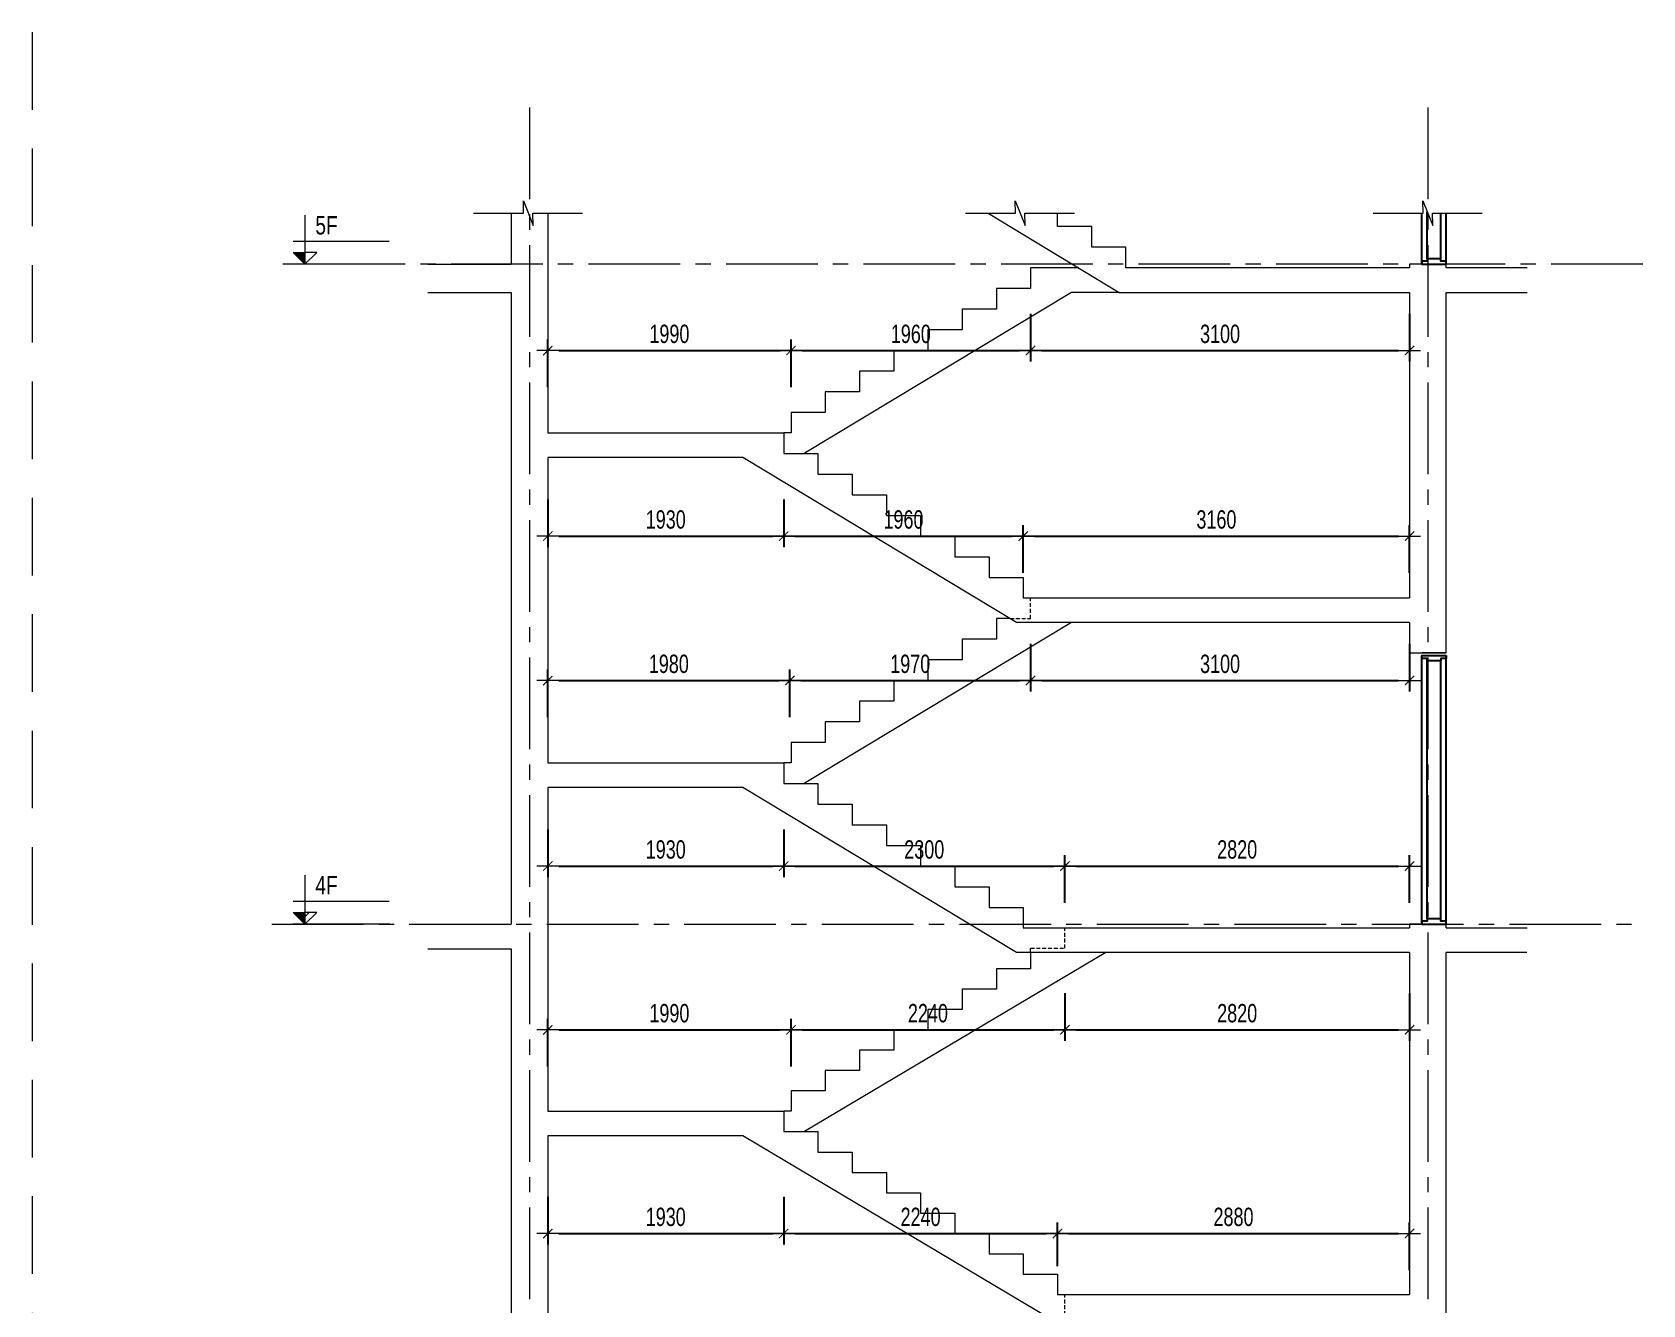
# Model space of a CAD drawing. Header units: millimetres. Extents: x -179076 to 254975, y -18667 to 296191.
# Drawn here: x 38586 to 51763, y 184639 to 195052 of the extents above; entities that cross this region are included whole.
import ezdxf

# ---------------------------------------------------------------- set-up
doc = ezdxf.new("R2010")
doc.units = ezdxf.units.MM
doc.linetypes.add('CENTER2', pattern=[1.125, 0.75, -0.125, 0.125, -0.125])
doc.linetypes.add('HIDDEN2', pattern=[4.762499999999999, 3.175, -1.5875])
doc.layers.get('Defpoints').update_dxf_attribs({"color": 151, "lineweight": 9})
doc.layers.add('A-DOOR', color=4, linetype='Continuous')
doc.layers.add('DOOR', color=4, linetype='Continuous')
for name, color, linetype, lineweight in [('NDC_S_ANNO', 7, 'Continuous', 20), ('NDC_S_AXIS', 5, 'CENTER2', 13), ('NDC_S_CONTINUOUS', 3, 'Continuous', 20), ('NDC_S_DIM', 1, 'Continuous', 15), ('NDC_S_HIDDEN', 8, 'HIDDEN2', 13), ('NDC_S_SLAB', 2, 'Continuous', 20), ('NDC_S_SYMBOL', 1, 'Continuous', 15), ('NDC_S_TEXT SYMBOL', 7, 'Continuous', 20), ('NDC_S_VN TEXT', 7, 'Continuous', 20)]:
    doc.layers.add(name, color=color, linetype=linetype, lineweight=lineweight)
doc.styles.add('NDC_ANNO', font='', dxfattribs={"width": 0.8})
doc.styles.add('NDC_DIM', font='', dxfattribs={"width": 0.75})
doc.styles.get('NDC_ANNO').set_extended_font_data('Dotum')
doc.styles.get('NDC_DIM').set_extended_font_data('Dotum')
doc.dimstyles.new('NDC_dim_60', dxfattribs={"dimscale": 60, "dimtxt": 2.5, "dimasz": 1.5, "dimexe": 1.5, "dimexo": 2.5, "dimgap": 1, "dimtad": 1, "dimdec": 0, "dimzin": 0, "dimdsep": 46, "dimtxsty": 'NDC_DIM', "dimblk": 'DIMMARK', "dimcen": 0.09, "dimdle": 1.2, "dimclrd": 1, "dimclre": 1, "dimclrt": 3, "dimadec": 0, "dimazin": 0, "dimtfac": 1, "dimtdec": 0, "dimtix": 1, "dimtofl": 0, "dimtmove": 0, "dimatfit": 3, "dimfxl": 5, "dimfxlon": 1, "dimtolj": 1, "dimtzin": 0, "dimarcsym": 0})

# ---------------------------------------------------------------- blocks, each defined once
blk = doc.blocks.new('X-SECTION-2$0$X-SEC-DOO2')
at = {"layer": 'A-DOOR'}
for p, q in [((41975.58351206721, 101971.8529757934), (41975.58351206745, 104171.8529757934)), ((42020.58351206721, 102016.8529757934), (42020.58351206745, 104126.8529757934)), ((42130.58351206721, 102016.8529757934), (42130.58351206745, 104126.8529757934)), ((42175.58351206721, 101971.8529757934), (42175.58351206745, 104171.8529757934))]:
    blk.add_line(p, q, dxfattribs=at)
for points in [[(41975.58351206745, 104171.8529757934), (41975.58351206745, 104146.8529757934), (42020.58351206745, 104146.8529757934), (42020.58351206745, 104126.8529757934), (42130.58351206745, 104126.8529757934), (42130.58351206745, 104146.8529757934), (42175.58351206745, 104146.8529757934), (42175.58351206745, 104171.8529757934)], [(41975.58351206721, 101971.8529757934), (41975.58351206721, 101996.8529757934), (42020.58351206721, 101996.8529757934), (42020.58351206721, 102016.8529757934), (42130.58351206721, 102016.8529757934), (42130.58351206721, 101996.8529757934), (42175.58351206721, 101996.8529757934), (42175.58351206721, 101971.8529757934)]]:
    blk.add_lwpolyline(points, close=True, dxfattribs=at)
at = {"layer": 'Defpoints'}
blk.add_line((41975.58351206745, 104191.8529757934), (42175.58351206745, 104191.8529757934), dxfattribs=at)
blk = doc.blocks.new('kata_block_CT')
at = {"layer": 'NDC_S_ANNO'}
blk.add_hatch(color=3, dxfattribs=at).paths.add_polyline_path([(0, 1.596954857557648), (-1.612010908633238, 1.596954857557648), (0, 0)])
at = {"layer": 'NDC_S_ANNO', "ltscale": 50}
h = blk.add_hatch(dxfattribs=at)
h.set_pattern_fill('ANSI31', color=256, scale=1.406250541793835, style=0)
h.set_pattern_definition([(45.00000000000001, (0, 5.456968210637569e-12), (-3.157122508925224, 3.157122508925225), [])])
h.paths.add_polyline_path([(0, 1.596954857557648), (0, 0), (1.612010908924276, 1.596954857557648)])
for p, q in [((-1.592704896858777, 3.140833880479477), (11.46947077315417, 3.140833880479477)), ((11.56125648126181, 5.456968210637569e-12), (-1.63869572513795, 5.456968210637569e-12))]:
    blk.add_line(p, q, dxfattribs=at)
for points in [[(0, 6.69495074864426), (0, 0)], [(0, 0), (-1.612010908924276, 1.596954857557648), (0, 1.596954857557648)], [(0, 0), (1.612010908924276, 1.596954857557648), (0, 1.596954857557648)]]:
    blk.add_lwpolyline(points, dxfattribs=at)
at = {"layer": 'NDC_S_ANNO', "color": 8, "ltscale": 50}
blk.add_lwpolyline([(0, 0), (-1.612010908633238, 1.596954857557648), (0, 1.596954857557648)], dxfattribs=at)
at = {"layer": 'NDC_S_TEXT SYMBOL', "color": 3, "style": 'NDC_ANNO', "width": 0.8}
blk.add_attdef('CT', (1.409564409346785, 4.068271311703938), '', height=2.5, dxfattribs=at)
blk = doc.blocks.new('DIMMARK')
at = {"layer": 'NDC_S_DIM', "color": 1}
blk.add_line((-1.5, 0), (1, 0), dxfattribs=at)
at = {"layer": 'NDC_S_DIM', "color": 2, "const_width": 0.1}
blk.add_lwpolyline([(-0.4242640687119285, -0.4242640687119285), (0.4242640687119285, 0.4242640687119285)], dxfattribs=at)
blk = doc.blocks.new('*D2276')
at = {"layer": 'Defpoints', "color": 0, "transparency": 16777216}
for p in [(42804.41494586354, 186222.7758279845), (44734.4149458672, 186222.7758279846), (44734.4149458672, 185222.775827985)]:
    blk.add_point(p, dxfattribs=at)
at = {"layer": 'NDC_S_DIM', "color": 1, "lineweight": -2, "transparency": 16777216}
for p, q in [((42804.41494586354, 185522.775827985), (42804.41494586354, 185132.775827985)), ((44734.4149458672, 185522.775827985), (44734.4149458672, 185132.775827985)), ((42894.41494586354, 185222.775827985), (44644.4149458672, 185222.775827985))]:
    blk.add_line(p, q, dxfattribs=at)
at = {"layer": 'NDC_S_DIM', "color": 1, "lineweight": -2, "transparency": 16777216, "xscale": 90, "yscale": 90, "zscale": 90, "rotation": 180}
blk.add_blockref('DIMMARK', (42804.41494586354, 185222.775827985), dxfattribs=at)
at = {"layer": 'NDC_S_DIM', "color": 1, "lineweight": -2, "transparency": 16777216, "xscale": 90, "yscale": 90, "zscale": 90}
blk.add_blockref('DIMMARK', (44734.4149458672, 185222.775827985), dxfattribs=at)
at = {"layer": 'NDC_S_DIM', "color": 3, "transparency": 16777216, "insert": (43769.41494586537, 185357.8775918927), "char_height": 150, "attachment_point": 5, "style": 'NDC_DIM'}
blk.add_mtext('\\A1;1930', dxfattribs=at)
blk = doc.blocks.new('*D2277')
at = {"layer": 'Defpoints', "color": 0, "transparency": 16777216}
for p in [(44734.4149458672, 186222.7758279846), (46974.4149458672, 185222.775827985), (46974.4149458672, 184806.1091613174)]:
    blk.add_point(p, dxfattribs=at)
at = {"layer": 'NDC_S_DIM', "color": 1, "lineweight": -2, "transparency": 16777216}
for p, q in [((44734.4149458672, 185522.775827985), (44734.4149458672, 185132.775827985)), ((46974.4149458672, 184956.1091613174), (46974.4149458672, 185312.775827985)), ((44824.4149458672, 185222.775827985), (46884.4149458672, 185222.775827985))]:
    blk.add_line(p, q, dxfattribs=at)
at = {"layer": 'NDC_S_DIM', "color": 1, "lineweight": -2, "transparency": 16777216, "xscale": 90, "yscale": 90, "zscale": 90, "rotation": 180}
blk.add_blockref('DIMMARK', (44734.4149458672, 185222.775827985), dxfattribs=at)
at = {"layer": 'NDC_S_DIM', "color": 1, "lineweight": -2, "transparency": 16777216, "xscale": 90, "yscale": 90, "zscale": 90}
blk.add_blockref('DIMMARK', (46974.4149458672, 185222.775827985), dxfattribs=at)
at = {"layer": 'NDC_S_DIM', "color": 3, "transparency": 16777216, "insert": (45854.4149458672, 185357.8775918927), "char_height": 150, "attachment_point": 5, "style": 'NDC_DIM'}
blk.add_mtext('\\A1;2240', dxfattribs=at)
blk = doc.blocks.new('*D2278')
at = {"layer": 'Defpoints', "color": 0, "transparency": 16777216}
for p in [(49854.41494586819, 185222.775827985), (46974.4149458672, 184806.1091613174), (49854.41494586819, 184722.7758279831)]:
    blk.add_point(p, dxfattribs=at)
at = {"layer": 'NDC_S_DIM', "color": 1, "lineweight": -2, "transparency": 16777216}
for p, q in [((46974.4149458672, 184956.1091613174), (46974.4149458672, 185312.775827985)), ((49854.41494586819, 184922.775827985), (49854.41494586819, 185312.775827985)), ((47064.4149458672, 185222.775827985), (49764.41494586819, 185222.775827985))]:
    blk.add_line(p, q, dxfattribs=at)
at = {"layer": 'NDC_S_DIM', "color": 1, "lineweight": -2, "transparency": 16777216, "xscale": 90, "yscale": 90, "zscale": 90, "rotation": 180}
blk.add_blockref('DIMMARK', (46974.4149458672, 185222.775827985), dxfattribs=at)
at = {"layer": 'NDC_S_DIM', "color": 1, "lineweight": -2, "transparency": 16777216, "xscale": 90, "yscale": 90, "zscale": 90}
blk.add_blockref('DIMMARK', (49854.41494586819, 185222.775827985), dxfattribs=at)
at = {"layer": 'NDC_S_DIM', "color": 3, "transparency": 16777216, "insert": (48414.4149458677, 185357.8775918927), "char_height": 150, "attachment_point": 5, "style": 'NDC_DIM'}
blk.add_mtext('\\A1;2880', dxfattribs=at)
blk = doc.blocks.new('*D2279')
at = {"layer": 'Defpoints', "color": 0, "transparency": 16777216}
for p in [(44794.4149458672, 186889.442494651), (42804.41494586354, 186222.7758279845), (44794.4149458672, 186222.7758279846)]:
    blk.add_point(p, dxfattribs=at)
at = {"layer": 'NDC_S_DIM', "color": 1, "lineweight": -2, "transparency": 16777216}
for p, q in [((42804.41494586354, 186589.442494651), (42804.41494586354, 186979.442494651)), ((44794.4149458672, 186589.442494651), (44794.4149458672, 186979.442494651)), ((42894.41494586354, 186889.442494651), (44704.4149458672, 186889.442494651))]:
    blk.add_line(p, q, dxfattribs=at)
at = {"layer": 'NDC_S_DIM', "color": 1, "lineweight": -2, "transparency": 16777216, "xscale": 90, "yscale": 90, "zscale": 90, "rotation": 180}
blk.add_blockref('DIMMARK', (42804.41494586354, 186889.442494651), dxfattribs=at)
at = {"layer": 'NDC_S_DIM', "color": 1, "lineweight": -2, "transparency": 16777216, "xscale": 90, "yscale": 90, "zscale": 90}
blk.add_blockref('DIMMARK', (44794.4149458672, 186889.442494651), dxfattribs=at)
at = {"layer": 'NDC_S_DIM', "color": 3, "transparency": 16777216, "insert": (43799.41494586537, 187024.5442585587), "char_height": 150, "attachment_point": 5, "style": 'NDC_DIM'}
blk.add_mtext('\\A1;1990', dxfattribs=at)
blk = doc.blocks.new('*D2280')
at = {"layer": 'Defpoints', "color": 0, "transparency": 16777216}
for p in [(47034.4149458672, 187556.1091613173), (47034.4149458672, 186889.442494651), (44794.4149458672, 186222.7758279846)]:
    blk.add_point(p, dxfattribs=at)
at = {"layer": 'NDC_S_DIM', "color": 1, "lineweight": -2, "transparency": 16777216}
for p, q in [((47034.4149458672, 187189.442494651), (47034.4149458672, 186799.442494651)), ((44794.4149458672, 186589.442494651), (44794.4149458672, 186979.442494651)), ((44884.4149458672, 186889.442494651), (46944.4149458672, 186889.442494651))]:
    blk.add_line(p, q, dxfattribs=at)
at = {"layer": 'NDC_S_DIM', "color": 1, "lineweight": -2, "transparency": 16777216, "xscale": 90, "yscale": 90, "zscale": 90, "rotation": 180}
blk.add_blockref('DIMMARK', (44794.4149458672, 186889.442494651), dxfattribs=at)
at = {"layer": 'NDC_S_DIM', "color": 1, "lineweight": -2, "transparency": 16777216, "xscale": 90, "yscale": 90, "zscale": 90}
blk.add_blockref('DIMMARK', (47034.4149458672, 186889.442494651), dxfattribs=at)
at = {"layer": 'NDC_S_DIM', "color": 3, "transparency": 16777216, "insert": (45914.4149458672, 187024.5442585587), "char_height": 150, "attachment_point": 5, "style": 'NDC_DIM'}
blk.add_mtext('\\A1;2240', dxfattribs=at)
blk = doc.blocks.new('*D2281')
at = {"layer": 'Defpoints', "color": 0, "transparency": 16777216}
for p in [(47034.4149458672, 187556.1091613173), (49854.41494586819, 187522.7758279843), (49854.41494586819, 186889.442494651)]:
    blk.add_point(p, dxfattribs=at)
at = {"layer": 'NDC_S_DIM', "color": 1, "lineweight": -2, "transparency": 16777216}
for p, q in [((47034.4149458672, 187189.442494651), (47034.4149458672, 186799.442494651)), ((49854.41494586819, 187189.442494651), (49854.41494586819, 186799.442494651)), ((47124.4149458672, 186889.442494651), (49764.41494586819, 186889.442494651))]:
    blk.add_line(p, q, dxfattribs=at)
at = {"layer": 'NDC_S_DIM', "color": 1, "lineweight": -2, "transparency": 16777216, "xscale": 90, "yscale": 90, "zscale": 90, "rotation": 180}
blk.add_blockref('DIMMARK', (47034.4149458672, 186889.442494651), dxfattribs=at)
at = {"layer": 'NDC_S_DIM', "color": 1, "lineweight": -2, "transparency": 16777216, "xscale": 90, "yscale": 90, "zscale": 90}
blk.add_blockref('DIMMARK', (49854.41494586819, 186889.442494651), dxfattribs=at)
at = {"layer": 'NDC_S_DIM', "color": 3, "transparency": 16777216, "insert": (48444.4149458677, 187024.5442585587), "char_height": 150, "attachment_point": 5, "style": 'NDC_DIM'}
blk.add_mtext('\\A1;2820', dxfattribs=at)
blk = doc.blocks.new('*D2282')
at = {"layer": 'Defpoints', "color": 0, "transparency": 16777216}
for p in [(44734.41494571144, 189072.7758279864), (42804.41494586354, 188872.7758279864), (44734.41494571144, 188229.0258279864)]:
    blk.add_point(p, dxfattribs=at)
at = {"layer": 'NDC_S_DIM', "color": 1, "lineweight": -2, "transparency": 16777216}
for p, q in [((42804.41494586354, 188529.0258279864), (42804.41494586354, 188139.0258279864)), ((44734.41494571144, 188529.0258279864), (44734.41494571144, 188139.0258279864)), ((42894.41494586354, 188229.0258279864), (44644.41494571144, 188229.0258279864))]:
    blk.add_line(p, q, dxfattribs=at)
at = {"layer": 'NDC_S_DIM', "color": 1, "lineweight": -2, "transparency": 16777216, "xscale": 90, "yscale": 90, "zscale": 90, "rotation": 180}
blk.add_blockref('DIMMARK', (42804.41494586354, 188229.0258279864), dxfattribs=at)
at = {"layer": 'NDC_S_DIM', "color": 1, "lineweight": -2, "transparency": 16777216, "xscale": 90, "yscale": 90, "zscale": 90}
blk.add_blockref('DIMMARK', (44734.41494571144, 188229.0258279864), dxfattribs=at)
at = {"layer": 'NDC_S_DIM', "color": 3, "transparency": 16777216, "insert": (43769.41494578749, 188364.1275918941), "char_height": 150, "attachment_point": 5, "style": 'NDC_DIM'}
blk.add_mtext('\\A1;1930', dxfattribs=at)
blk = doc.blocks.new('*D2283')
at = {"layer": 'Defpoints', "color": 0, "transparency": 16777216}
for p in [(44734.41494571144, 189072.7758279864), (47034.4149458672, 188229.0258279864), (47034.4149458672, 187556.1091613173)]:
    blk.add_point(p, dxfattribs=at)
at = {"layer": 'NDC_S_DIM', "color": 1, "lineweight": -2, "transparency": 16777216}
for p, q in [((44734.41494571144, 188529.0258279864), (44734.41494571144, 188139.0258279864)), ((47034.4149458672, 187929.0258279864), (47034.4149458672, 188319.0258279864)), ((44824.41494571144, 188229.0258279864), (46944.4149458672, 188229.0258279864))]:
    blk.add_line(p, q, dxfattribs=at)
at = {"layer": 'NDC_S_DIM', "color": 1, "lineweight": -2, "transparency": 16777216, "xscale": 90, "yscale": 90, "zscale": 90, "rotation": 180}
blk.add_blockref('DIMMARK', (44734.41494571144, 188229.0258279864), dxfattribs=at)
at = {"layer": 'NDC_S_DIM', "color": 1, "lineweight": -2, "transparency": 16777216, "xscale": 90, "yscale": 90, "zscale": 90}
blk.add_blockref('DIMMARK', (47034.4149458672, 188229.0258279864), dxfattribs=at)
at = {"layer": 'NDC_S_DIM', "color": 3, "transparency": 16777216, "insert": (45884.41494578932, 188364.1275918941), "char_height": 150, "attachment_point": 5, "style": 'NDC_DIM'}
blk.add_mtext('\\A1;2300', dxfattribs=at)
blk = doc.blocks.new('*D2284')
at = {"layer": 'Defpoints', "color": 0, "transparency": 16777216}
for p in [(49854.41494586819, 188229.0258279864), (49854.41494586819, 187722.7758279843), (47034.4149458672, 187556.1091613173)]:
    blk.add_point(p, dxfattribs=at)
at = {"layer": 'NDC_S_DIM', "color": 1, "lineweight": -2, "transparency": 16777216}
for p, q in [((47034.4149458672, 187929.0258279864), (47034.4149458672, 188319.0258279864)), ((49854.41494586819, 187929.0258279864), (49854.41494586819, 188319.0258279864)), ((47124.4149458672, 188229.0258279864), (49764.41494586819, 188229.0258279864))]:
    blk.add_line(p, q, dxfattribs=at)
at = {"layer": 'NDC_S_DIM', "color": 1, "lineweight": -2, "transparency": 16777216, "xscale": 90, "yscale": 90, "zscale": 90, "rotation": 180}
blk.add_blockref('DIMMARK', (47034.4149458672, 188229.0258279864), dxfattribs=at)
at = {"layer": 'NDC_S_DIM', "color": 1, "lineweight": -2, "transparency": 16777216, "xscale": 90, "yscale": 90, "zscale": 90}
blk.add_blockref('DIMMARK', (49854.41494586819, 188229.0258279864), dxfattribs=at)
at = {"layer": 'NDC_S_DIM', "color": 3, "transparency": 16777216, "insert": (48444.4149458677, 188364.1275918941), "char_height": 150, "attachment_point": 5, "style": 'NDC_DIM'}
blk.add_mtext('\\A1;2820', dxfattribs=at)
blk = doc.blocks.new('*D2285')
at = {"layer": 'Defpoints', "color": 0, "transparency": 16777216}
for p in [(44784.79487084359, 189747.7758279864), (42804.41494586354, 189072.7758279864), (44784.79487084359, 189072.7758279864)]:
    blk.add_point(p, dxfattribs=at)
at = {"layer": 'NDC_S_DIM', "color": 1, "lineweight": -2, "transparency": 16777216}
for p, q in [((42804.41494586354, 189447.7758279864), (42804.41494586354, 189837.7758279864)), ((42894.41494586354, 189747.7758279864), (44694.79487084359, 189747.7758279864)), ((44784.79487084359, 189447.7758279864), (44784.79487084359, 189837.7758279864))]:
    blk.add_line(p, q, dxfattribs=at)
at = {"layer": 'NDC_S_DIM', "color": 1, "lineweight": -2, "transparency": 16777216, "xscale": 90, "yscale": 90, "zscale": 90, "rotation": 180}
blk.add_blockref('DIMMARK', (42804.41494586354, 189747.7758279864), dxfattribs=at)
at = {"layer": 'NDC_S_DIM', "color": 1, "lineweight": -2, "transparency": 16777216, "xscale": 90, "yscale": 90, "zscale": 90}
blk.add_blockref('DIMMARK', (44784.79487084359, 189747.7758279864), dxfattribs=at)
at = {"layer": 'NDC_S_DIM', "color": 3, "transparency": 16777216, "insert": (43794.60490835356, 189882.8775918941), "char_height": 150, "attachment_point": 5, "style": 'NDC_DIM'}
blk.add_mtext('\\A1;1980', dxfattribs=at)
blk = doc.blocks.new('*D2286')
at = {"layer": 'Defpoints', "color": 0, "transparency": 16777216}
for p in [(46754.41494571144, 190254.0258279864), (46754.41494571144, 189747.7758279864), (44784.79487084359, 189072.7758279864)]:
    blk.add_point(p, dxfattribs=at)
at = {"layer": 'NDC_S_DIM', "color": 1, "lineweight": -2, "transparency": 16777216}
for p, q in [((46754.41494571144, 190047.7758279864), (46754.41494571144, 189657.7758279864)), ((44784.79487084359, 189447.7758279864), (44784.79487084359, 189837.7758279864)), ((44874.79487084359, 189747.7758279864), (46664.41494571144, 189747.7758279864))]:
    blk.add_line(p, q, dxfattribs=at)
at = {"layer": 'NDC_S_DIM', "color": 1, "lineweight": -2, "transparency": 16777216, "xscale": 90, "yscale": 90, "zscale": 90, "rotation": 180}
blk.add_blockref('DIMMARK', (44784.79487084359, 189747.7758279864), dxfattribs=at)
at = {"layer": 'NDC_S_DIM', "color": 1, "lineweight": -2, "transparency": 16777216, "xscale": 90, "yscale": 90, "zscale": 90}
blk.add_blockref('DIMMARK', (46754.41494571144, 189747.7758279864), dxfattribs=at)
at = {"layer": 'NDC_S_DIM', "color": 3, "transparency": 16777216, "insert": (45769.60490827751, 189882.8775918941), "char_height": 150, "attachment_point": 5, "style": 'NDC_DIM'}
blk.add_mtext('\\A1;1970', dxfattribs=at)
blk = doc.blocks.new('*D2287')
at = {"layer": 'Defpoints', "color": 0, "transparency": 16777216}
for p in [(46754.41494571144, 190254.0258279864), (49854.41494586819, 190254.0258279864), (49854.41494586819, 189747.7758279864)]:
    blk.add_point(p, dxfattribs=at)
at = {"layer": 'NDC_S_DIM', "color": 1, "lineweight": -2, "transparency": 16777216}
for p, q in [((46754.41494571144, 190047.7758279864), (46754.41494571144, 189657.7758279864)), ((49854.41494586819, 190047.7758279864), (49854.41494586819, 189657.7758279864)), ((46844.41494571144, 189747.7758279864), (49764.41494586819, 189747.7758279864))]:
    blk.add_line(p, q, dxfattribs=at)
at = {"layer": 'NDC_S_DIM', "color": 1, "lineweight": -2, "transparency": 16777216, "xscale": 90, "yscale": 90, "zscale": 90, "rotation": 180}
blk.add_blockref('DIMMARK', (46754.41494571144, 189747.7758279864), dxfattribs=at)
at = {"layer": 'NDC_S_DIM', "color": 1, "lineweight": -2, "transparency": 16777216, "xscale": 90, "yscale": 90, "zscale": 90}
blk.add_blockref('DIMMARK', (49854.41494586819, 189747.7758279864), dxfattribs=at)
at = {"layer": 'NDC_S_DIM', "color": 3, "transparency": 16777216, "insert": (48304.41494578982, 189882.8775918941), "char_height": 150, "attachment_point": 5, "style": 'NDC_DIM'}
blk.add_mtext('\\A1;3100', dxfattribs=at)
blk = doc.blocks.new('*D2288')
at = {"layer": 'Defpoints', "color": 0, "transparency": 16777216}
for p in [(42804.41494586354, 191772.7758279864), (44734.41494571138, 191772.7758279864), (44734.41494571138, 190929.0258279864)]:
    blk.add_point(p, dxfattribs=at)
at = {"layer": 'NDC_S_DIM', "color": 1, "lineweight": -2, "transparency": 16777216}
for p, q in [((42804.41494586354, 191229.0258279864), (42804.41494586354, 190839.0258279864)), ((44734.41494571138, 191229.0258279864), (44734.41494571138, 190839.0258279864)), ((42894.41494586354, 190929.0258279864), (44644.41494571138, 190929.0258279864))]:
    blk.add_line(p, q, dxfattribs=at)
at = {"layer": 'NDC_S_DIM', "color": 1, "lineweight": -2, "transparency": 16777216, "xscale": 90, "yscale": 90, "zscale": 90, "rotation": 180}
blk.add_blockref('DIMMARK', (42804.41494586354, 190929.0258279864), dxfattribs=at)
at = {"layer": 'NDC_S_DIM', "color": 1, "lineweight": -2, "transparency": 16777216, "xscale": 90, "yscale": 90, "zscale": 90}
blk.add_blockref('DIMMARK', (44734.41494571138, 190929.0258279864), dxfattribs=at)
at = {"layer": 'NDC_S_DIM', "color": 3, "transparency": 16777216, "insert": (43769.41494578746, 191064.1275918941), "char_height": 150, "attachment_point": 5, "style": 'NDC_DIM'}
blk.add_mtext('\\A1;1930', dxfattribs=at)
blk = doc.blocks.new('*D2289')
at = {"layer": 'Defpoints', "color": 0, "transparency": 16777216}
for p in [(44734.41494571138, 191772.7758279864), (46694.41494571138, 190929.0258279864), (46694.41494571138, 190422.7758279843)]:
    blk.add_point(p, dxfattribs=at)
at = {"layer": 'NDC_S_DIM', "color": 1, "lineweight": -2, "transparency": 16777216}
for p, q in [((44734.41494571138, 191229.0258279864), (44734.41494571138, 190839.0258279864)), ((44824.41494571138, 190929.0258279864), (46604.41494571138, 190929.0258279864)), ((46694.41494571138, 190629.0258279864), (46694.41494571138, 191019.0258279864))]:
    blk.add_line(p, q, dxfattribs=at)
at = {"layer": 'NDC_S_DIM', "color": 1, "lineweight": -2, "transparency": 16777216, "xscale": 90, "yscale": 90, "zscale": 90, "rotation": 180}
blk.add_blockref('DIMMARK', (44734.41494571138, 190929.0258279864), dxfattribs=at)
at = {"layer": 'NDC_S_DIM', "color": 1, "lineweight": -2, "transparency": 16777216, "xscale": 90, "yscale": 90, "zscale": 90}
blk.add_blockref('DIMMARK', (46694.41494571138, 190929.0258279864), dxfattribs=at)
at = {"layer": 'NDC_S_DIM', "color": 3, "transparency": 16777216, "insert": (45714.41494571138, 191064.1275918941), "char_height": 150, "attachment_point": 5, "style": 'NDC_DIM'}
blk.add_mtext('\\A1;1960', dxfattribs=at)
blk = doc.blocks.new('*D2265')
at = {"layer": 'Defpoints', "color": 0, "transparency": 16777216}
for p in [(49854.41494586819, 190929.0258279864), (46694.41494571138, 190422.7758279843), (49854.41494586819, 190422.7758279843)]:
    blk.add_point(p, dxfattribs=at)
at = {"layer": 'NDC_S_DIM', "color": 1, "lineweight": -2, "transparency": 16777216}
for p, q in [((46694.41494571138, 190629.0258279864), (46694.41494571138, 191019.0258279864)), ((46784.41494571138, 190929.0258279864), (49764.41494586819, 190929.0258279864)), ((49854.41494586819, 190629.0258279864), (49854.41494586819, 191019.0258279864))]:
    blk.add_line(p, q, dxfattribs=at)
at = {"layer": 'NDC_S_DIM', "color": 1, "lineweight": -2, "transparency": 16777216, "xscale": 90, "yscale": 90, "zscale": 90, "rotation": 180}
blk.add_blockref('DIMMARK', (46694.41494571138, 190929.0258279864), dxfattribs=at)
at = {"layer": 'NDC_S_DIM', "color": 1, "lineweight": -2, "transparency": 16777216, "xscale": 90, "yscale": 90, "zscale": 90}
blk.add_blockref('DIMMARK', (49854.41494586819, 190929.0258279864), dxfattribs=at)
at = {"layer": 'NDC_S_DIM', "color": 3, "transparency": 16777216, "insert": (48274.41494578979, 191064.1275918941), "char_height": 150, "attachment_point": 5, "style": 'NDC_DIM'}
blk.add_mtext('\\A1;3160', dxfattribs=at)
blk = doc.blocks.new('*D2266')
at = {"layer": 'Defpoints', "color": 0, "transparency": 16777216}
for p in [(44794.41494571138, 192447.7758279864), (42804.41494586354, 191772.7758279864), (44794.41494571138, 191806.6703224739)]:
    blk.add_point(p, dxfattribs=at)
at = {"layer": 'NDC_S_DIM', "color": 1, "lineweight": -2, "transparency": 16777216}
for p, q in [((42804.41494586354, 192147.7758279864), (42804.41494586354, 192537.7758279864)), ((44794.41494571138, 192147.7758279864), (44794.41494571138, 192537.7758279864)), ((42894.41494586354, 192447.7758279864), (44704.41494571138, 192447.7758279864))]:
    blk.add_line(p, q, dxfattribs=at)
at = {"layer": 'NDC_S_DIM', "color": 1, "lineweight": -2, "transparency": 16777216, "xscale": 90, "yscale": 90, "zscale": 90, "rotation": 180}
blk.add_blockref('DIMMARK', (42804.41494586354, 192447.7758279864), dxfattribs=at)
at = {"layer": 'NDC_S_DIM', "color": 1, "lineweight": -2, "transparency": 16777216, "xscale": 90, "yscale": 90, "zscale": 90}
blk.add_blockref('DIMMARK', (44794.41494571138, 192447.7758279864), dxfattribs=at)
at = {"layer": 'NDC_S_DIM', "color": 3, "transparency": 16777216, "insert": (43799.41494578746, 192582.8775918941), "char_height": 150, "attachment_point": 5, "style": 'NDC_DIM'}
blk.add_mtext('\\A1;1990', dxfattribs=at)
blk = doc.blocks.new('*D2267')
at = {"layer": 'Defpoints', "color": 0, "transparency": 16777216}
for p in [(46754.41494571138, 193122.7758279864), (46754.41494571138, 192447.7758279864), (44794.41494571138, 191806.6703224739)]:
    blk.add_point(p, dxfattribs=at)
at = {"layer": 'NDC_S_DIM', "color": 1, "lineweight": -2, "transparency": 16777216}
for p, q in [((46754.41494571138, 192747.7758279864), (46754.41494571138, 192357.7758279864)), ((44794.41494571138, 192147.7758279864), (44794.41494571138, 192537.7758279864)), ((44884.41494571138, 192447.7758279864), (46664.41494571138, 192447.7758279864))]:
    blk.add_line(p, q, dxfattribs=at)
at = {"layer": 'NDC_S_DIM', "color": 1, "lineweight": -2, "transparency": 16777216, "xscale": 90, "yscale": 90, "zscale": 90, "rotation": 180}
blk.add_blockref('DIMMARK', (44794.41494571138, 192447.7758279864), dxfattribs=at)
at = {"layer": 'NDC_S_DIM', "color": 1, "lineweight": -2, "transparency": 16777216, "xscale": 90, "yscale": 90, "zscale": 90}
blk.add_blockref('DIMMARK', (46754.41494571138, 192447.7758279864), dxfattribs=at)
at = {"layer": 'NDC_S_DIM', "color": 3, "transparency": 16777216, "insert": (45774.41494571138, 192582.8775918941), "char_height": 150, "attachment_point": 5, "style": 'NDC_DIM'}
blk.add_mtext('\\A1;1960', dxfattribs=at)
blk = doc.blocks.new('*D2268')
at = {"layer": 'Defpoints', "color": 0, "transparency": 16777216}
for p in [(46754.41494571138, 193122.7758279864), (49854.41494586819, 192922.7758279843), (49854.41494586819, 192447.7758279864)]:
    blk.add_point(p, dxfattribs=at)
at = {"layer": 'NDC_S_DIM', "color": 1, "lineweight": -2, "transparency": 16777216}
for p, q in [((46754.41494571138, 192747.7758279864), (46754.41494571138, 192357.7758279864)), ((49854.41494586819, 192747.7758279864), (49854.41494586819, 192357.7758279864)), ((46844.41494571138, 192447.7758279864), (49764.41494586819, 192447.7758279864))]:
    blk.add_line(p, q, dxfattribs=at)
at = {"layer": 'NDC_S_DIM', "color": 1, "lineweight": -2, "transparency": 16777216, "xscale": 90, "yscale": 90, "zscale": 90, "rotation": 180}
blk.add_blockref('DIMMARK', (46754.41494571138, 192447.7758279864), dxfattribs=at)
at = {"layer": 'NDC_S_DIM', "color": 1, "lineweight": -2, "transparency": 16777216, "xscale": 90, "yscale": 90, "zscale": 90}
blk.add_blockref('DIMMARK', (49854.41494586819, 192447.7758279864), dxfattribs=at)
at = {"layer": 'NDC_S_DIM', "color": 3, "transparency": 16777216, "insert": (48304.41494578979, 192582.8775918941), "char_height": 150, "attachment_point": 5, "style": 'NDC_DIM'}
blk.add_mtext('\\A1;3100', dxfattribs=at)

msp = doc.modelspace()

# ---------------------------------------------------------------- linework, layer by layer
at = {"layer": 'A-DOOR'}
for p, q in [((49954.41494586307, 193152.775827119), (49954.41494586303, 193571.1368101182)), ((49999.41494586307, 193197.775827119), (49999.41494586303, 193583.6368099797)), ((50109.41494586307, 193197.775827119), (50109.41494586303, 193571.1368101182)), ((50154.41494586307, 193152.775827119), (50154.41494586303, 193571.1368101182))]:
    msp.add_line(p, q, dxfattribs=at)
msp.add_lwpolyline([(50154.41494586307, 193152.775827119), (50154.41494586307, 193177.775827119), (50109.41494586307, 193177.775827119), (50109.41494586307, 193197.775827119), (49999.41494586307, 193197.775827119), (49999.41494586307, 193177.775827119), (49954.41494586307, 193177.775827119), (49954.41494586307, 193152.775827119)], close=True, dxfattribs=at)
at = {"layer": 'NDC_S_AXIS', "ltscale": 1000}
for p, q in [((42654.41494586354, 194434.9806075024), (42654.41494586354, 163568.3326172478)), ((50004.41494586819, 194434.9806075024), (50004.41494586819, 163568.3326172478))]:
    msp.add_line(p, q, dxfattribs=at)
for points in [[(51762.73250960564, 193152.775827119), (40546.45309667243, 193152.775827119)], [(40546.45309667243, 187752.775827119), (51762.73250960564, 187752.775827119)]]:
    msp.add_lwpolyline(points, dxfattribs=at)
at = {"layer": 'NDC_S_CONTINUOUS'}
for p, q in [((47090.023610009, 192922.7758279843), (44901.87546186434, 191604.0258279864)), ((47478.67066932149, 192922.7758279843), (47090.023610009, 192922.7758279843)), ((47090.02361000906, 190222.7758279843), (44901.87546186434, 188904.0258279864)), ((47369.43412697903, 187522.7758279819), (44905.43412698247, 186056.1091613179))]:
    msp.add_line(p, q, dxfattribs=at)
for points in [[(47147.761578409, 193122.7758279864), (46754.41494571138, 193122.7758279864), (46754.41494571138, 192954.0258279864), (46474.41494571138, 192954.0258279864), (46474.41494571138, 192785.2758279864), (46194.41494571138, 192785.2758279864), (46194.41494571138, 192616.5258279864), (45914.41494571138, 192616.5258279864), (45914.41494571138, 192447.7758279864), (45634.41494571138, 192447.7758279864), (45634.41494571138, 192279.0258279864), (45354.41494571138, 192279.0258279864), (45354.41494571138, 192110.2758279864), (45074.41494571138, 192110.2758279864), (45074.41494571138, 191941.5258279864), (44794.41494571138, 191941.5258279864), (44794.41494571138, 191772.7758279864), (44734.41494571138, 191772.7758279864)], [(46586.95442955499, 190254.0258279864), (46474.41494571144, 190254.0258279864), (46474.41494571144, 190085.2758279864), (46194.41494571144, 190085.2758279864), (46194.41494571144, 189916.5258279864), (45914.41494571144, 189916.5258279864), (45914.41494571144, 189747.7758279864), (45634.41494571144, 189747.7758279864), (45634.41494571144, 189579.0258279864), (45354.41494571144, 189579.0258279864), (45354.41494571144, 189410.2758279864), (45074.41494571144, 189410.2758279864), (45074.41494571144, 189241.5258279864), (44794.41494571144, 189241.5258279864), (44794.41494571144, 189072.7758279864), (44734.41494571144, 189072.7758279864)], [(46754.4149458672, 187522.7758279843), (46754.4149458672, 187389.4424946508), (46474.4149458672, 187389.4424946508), (46474.4149458672, 187222.7758279842), (46194.4149458672, 187222.7758279842), (46194.4149458672, 187056.1091613175), (45914.4149458672, 187056.1091613175), (45914.4149458672, 186889.442494651), (45634.4149458672, 186889.442494651), (45634.4149458672, 186722.7758279844), (45354.4149458672, 186722.7758279844), (45354.4149458672, 186556.1091613178), (45074.4149458672, 186556.1091613178), (45074.4149458672, 186389.4424946511), (44794.4149458672, 186389.4424946511), (44794.4149458672, 186222.7758279846), (44734.4149458672, 186222.7758279846)]]:
    msp.add_lwpolyline(points, dxfattribs=at)
at = {"layer": 'NDC_S_HIDDEN', "ltscale": 200}
msp.add_line((38586.48982243275, 195052.0353497648), (38586.48982243275, 161452.035349803), dxfattribs=at)
at = {"layer": 'NDC_S_HIDDEN', "ltscale": 10}
for points in [[(46586.95442955499, 190254.0258279864), (46754.41494571144, 190254.0258279864), (46754.41494571144, 190422.7758279864)], [(46754.4149458672, 187522.7758279843), (46754.4149458672, 187556.1091613173), (47034.4149458672, 187556.1091613173), (47034.4149458672, 187722.7758279843)], [(46863.39576474839, 184556.1091613186), (47034.41494643746, 184556.1091613186), (47034.41494643746, 184722.7758279831)]]:
    msp.add_lwpolyline(points, dxfattribs=at)
at = {"layer": 'NDC_S_SLAB'}
for p, q in [((42504.41494586354, 193571.1368101182), (42504.41494586354, 193152.775827119)), ((42804.41494586354, 193571.1368101182), (42804.41494586354, 191772.7758279864)), ((46405.92795342719, 193571.1368101182), (47478.67066932155, 192922.7758279843)), ((49854.41494586819, 193152.775827119), (49854.41494586819, 193122.7758279843)), ((41822.19427843543, 192922.7758271169), (42504.41494586354, 192922.7758271169)), ((42504.41494586354, 192922.7758271169), (42504.41494586354, 187752.775827119)), ((47478.67066932155, 192922.7758279843), (49854.41494586819, 192922.7758279843)), ((49854.41494586819, 192922.7758279843), (49854.41494586819, 190422.7758279843)), ((50154.41494586819, 192922.7758279843), (50816.42250403878, 192922.7758279843)), ((42804.41494586354, 191772.7758279864), (44734.41494571138, 191772.7758279864)), ((44734.41494571138, 191772.7758279864), (44734.41494571138, 191604.0258279864)), ((44734.41494571138, 191604.0258279864), (45014.41494571138, 191604.0258279864)), ((45014.41494571138, 191604.0258279864), (45014.41494571138, 191435.2758279864)), ((42804.41494586354, 191572.7758279864), (42804.41494586354, 189072.7758279864)), ((44398.80628141074, 191572.7758279864), (42804.41494586354, 191572.7758279864)), ((46638.80628141022, 190222.7758279843), (44398.80628141074, 191572.7758279864)), ((45014.41494571138, 191435.2758279864), (45294.41494571138, 191435.2758279864)), ((45294.41494571138, 191435.2758279864), (45294.41494571138, 191266.5258279864)), ((45294.41494571138, 191266.5258279864), (45574.41494571138, 191266.5258279864)), ((45574.41494571138, 191266.5258279864), (45574.41494571138, 191097.7758279864)), ((45574.41494571138, 191097.7758279864), (45854.41494571138, 191097.7758279864)), ((45854.41494571138, 191097.7758279864), (45854.41494571138, 190929.0258279864)), ((45854.41494571138, 190929.0258279864), (46134.41494571138, 190929.0258279864)), ((46134.41494571138, 190929.0258279864), (46134.41494571138, 190760.2758279864)), ((46134.41494571138, 190760.2758279864), (46414.41494571138, 190760.2758279864)), ((46414.41494571138, 190760.2758279864), (46414.41494571138, 190591.5258279864)), ((46414.41494571138, 190591.5258279864), (46694.41494571138, 190591.5258279864)), ((46694.41494571138, 190591.5258279864), (46694.41494571138, 190422.7758279843)), ((46694.41494571138, 190422.7758279843), (49854.41494586819, 190422.7758279843)), ((49854.41494586819, 190222.7758279843), (46638.80628141022, 190222.7758279843)), ((42804.41494586354, 188872.7758279864), (42804.41494586354, 186222.7758279846)), ((44398.80628141074, 188872.7758279864), (42804.41494586354, 188872.7758279864)), ((46638.80628141027, 187522.7758279843), (44398.80628141074, 188872.7758279864)), ((41822.19427843543, 187552.775827119), (42504.41494586354, 187552.775827119)), ((42504.41494586354, 187552.775827119), (42504.41494586354, 181752.775827119)), ((49854.41494586819, 187522.7758279843), (46638.80628141027, 187522.7758279843)), ((49854.41494586819, 187522.7758279843), (49854.41494586819, 184722.7758279831)), ((42804.41494586354, 186022.7758279845), (42804.41494586354, 183222.7758279857)), ((44399.39576475235, 186022.7758279846), (42804.41494586354, 186022.7758279845)), ((46919.39576475194, 184522.7758279831), (44399.39576475235, 186022.7758279846))]:
    msp.add_line(p, q, dxfattribs=at)
for points in [[(49854.41494586819, 193122.7758279843), (47534.41494571138, 193122.7758279843), (47534.41494571138, 193292.0065972171), (47254.41494571138, 193292.0065972171), (47254.41494571138, 193461.2373664479), (46974.41494571138, 193461.2373664479), (46974.41494571138, 193571.1368101182)], [(41822.19427843543, 193152.775827119), (42504.41494586354, 193152.775827119)], [(50154.41494586819, 193122.7758279843), (50154.41494586819, 193152.775827119), (49854.41494586819, 193152.775827119)], [(50816.42250411212, 193122.7758279843), (50154.41494586819, 193122.7758279843)], [(49854.41494586819, 190222.7758279843), (49854.41494586819, 189972.7758279864), (50154.41494586819, 189972.7758279864), (50154.41494586819, 192922.7758279843)], [(42804.41494586354, 189072.7758279864), (44734.41494571144, 189072.7758279864), (44734.41494571144, 188904.0258279864), (45014.41494571144, 188904.0258279864), (45014.41494571144, 188735.2758279864), (45294.41494571144, 188735.2758279864), (45294.41494571144, 188566.5258279864), (45574.41494571144, 188566.5258279864), (45574.41494571144, 188397.7758279864), (45854.41494571144, 188397.7758279864), (45854.41494571144, 188229.0258279864), (46134.41494571144, 188229.0258279864), (46134.41494571144, 188060.2758279864), (46414.41494571144, 188060.2758279864), (46414.41494571144, 187891.5258279864), (46694.41494571144, 187891.5258279864), (46694.41494571144, 187722.7758279843), (49854.41494586819, 187722.7758279843)], [(41822.19427843543, 187752.775827119), (42504.41494586354, 187752.775827119)], [(50154.41494586819, 187722.7758279843), (50154.41494586819, 187752.7758279864), (49854.41494586819, 187752.7758279864), (49854.41494586819, 187722.7758279843)], [(50154.41494586819, 187722.7758279843), (50816.42250411137, 187722.7758279843)], [(49854.41494586819, 184522.7758279831), (49854.41494586819, 183972.7758279864), (50154.41494586819, 183972.7758279864), (50154.41494586819, 187522.7758279843)], [(50813.59835503716, 187522.7758279843), (50154.41494586819, 187522.7758279843)], [(42804.41494586354, 186222.7758279845), (44734.4149458672, 186222.7758279846), (44734.4149458672, 186056.1091613179), (45014.4149458672, 186056.1091613179), (45014.4149458672, 185889.4424946514), (45294.4149458672, 185889.4424946514), (45294.4149458672, 185722.7758279847), (45574.4149458672, 185722.7758279847), (45574.4149458672, 185556.1091613181), (45854.4149458672, 185556.1091613181), (45854.4149458672, 185389.4424946515), (46134.4149458672, 185389.4424946515), (46134.4149458672, 185222.775827985), (46414.4149458672, 185222.775827985), (46414.4149458672, 185056.1091613183), (46694.4149458672, 185056.1091613183), (46694.4149458672, 184889.4424946517), (46974.4149458672, 184889.4424946517), (46974.4149458672, 184722.7758279831), (49854.41494586819, 184722.7758279831)]]:
    msp.add_lwpolyline(points, dxfattribs=at)
at = {"layer": 'NDC_S_SYMBOL'}
for points in [[(42197.04159105144, 193571.1368101182), (42606.65815254202, 193571.1368101182), (42604.48423964431, 193671.1368101182), (42684.48424009135, 193471.136809932), (42682.31032682111, 193571.1368101182), (43088.59584658261, 193571.1368101182)], [(46221.72140629985, 193571.1368101182), (46631.33796779043, 193571.1368101182), (46629.16405489272, 193671.1368101182), (46709.16405533976, 193471.136809932), (46706.99014206952, 193571.1368101182), (47113.27566183102, 193571.1368101182)], [(49556.97229705175, 193571.1368101182), (49966.58885854232, 193571.1368101182), (49964.41494564462, 193671.1368101182), (50044.41494609165, 193471.136809932), (50042.24103282142, 193571.1368101182), (50448.52655258292, 193571.1368101182)]]:
    msp.add_lwpolyline(points, dxfattribs=at)

# ---------------------------------------------------------------- block references
at = {"layer": 'DOOR', "xscale": -1}
msp.add_blockref('X-SECTION-2$0$X-SEC-DOO2', (92129.9984579354, 85780.92285219298), dxfattribs=at)
at = {"layer": 'NDC_S_VN TEXT', "xscale": 60, "yscale": 60, "zscale": 60}
for p, values in [((40818.10868860321, 193152.7758271186), {'CT': '5F'}), ((40818.10868860321, 187752.7758271186), {'CT': '4F'})]:
    msp.add_blockref('kata_block_CT', p, dxfattribs=at).add_auto_attribs(values)

# ---------------------------------------------------------------- dimensions: what is measured, and where the dimension line sits
at = {"layer": 'NDC_S_DIM'}
for base, p1, p2, picture, middle in [((46754.41494571138, 192447.7758279864), (44794.41494571138, 191806.6703224739), (46754.41494571138, 193122.7758279864), '*D2267', (45774.41494571138, 192582.8775918941)), ((49854.41494586819, 192447.7758279864), (46754.41494571138, 193122.7758279864), (49854.41494586819, 192922.7758279843), '*D2268', (48304.41494578979, 192582.8775918941)), ((46694.41494571138, 190929.0258279864), (44734.41494571138, 191772.7758279864), (46694.41494571138, 190422.7758279843), '*D2289', (45714.41494571138, 191064.1275918941)), ((49854.41494586819, 190929.0258279864), (46694.41494571138, 190422.7758279843), (49854.41494586819, 190422.7758279843), '*D2265', (48274.41494578979, 191064.1275918941)), ((46754.41494571144, 189747.7758279864), (44784.79487084359, 189072.7758279864), (46754.41494571144, 190254.0258279864), '*D2286', (45769.60490827751, 189882.8775918941)), ((49854.41494586819, 189747.7758279864), (46754.41494571144, 190254.0258279864), (49854.41494586819, 190254.0258279864), '*D2287', (48304.41494578982, 189882.8775918941)), ((47034.4149458672, 188229.0258279864), (44734.41494571144, 189072.7758279864), (47034.4149458672, 187556.1091613173), '*D2283', (45884.41494578932, 188364.1275918941)), ((49854.41494586819, 188229.0258279864), (47034.4149458672, 187556.1091613173), (49854.41494586819, 187722.7758279843), '*D2284', (48444.4149458677, 188364.1275918941)), ((47034.4149458672, 186889.442494651), (44794.4149458672, 186222.7758279846), (47034.4149458672, 187556.1091613173), '*D2280', (45914.4149458672, 187024.5442585587)), ((49854.41494586819, 186889.442494651), (47034.4149458672, 187556.1091613173), (49854.41494586819, 187522.7758279843), '*D2281', (48444.4149458677, 187024.5442585587)), ((46974.4149458672, 185222.775827985), (44734.4149458672, 186222.7758279846), (46974.4149458672, 184806.1091613174), '*D2277', (45854.4149458672, 185357.8775918927)), ((49854.41494586819, 185222.775827985), (46974.4149458672, 184806.1091613174), (49854.41494586819, 184722.7758279831), '*D2278', (48414.4149458677, 185357.8775918927))]:
    dim = msp.add_linear_dim(base=base, p1=p1, p2=p2, dimstyle='NDC_dim_60', override={"dimtmove": 1}, dxfattribs=at)
    dim.commit()
    dim.dimension.update_dxf_attribs({"geometry": picture, "text_midpoint": middle})
for base, p1, p2, picture, middle in [((44794.41494571138, 192447.7758279864), (42804.41494586354, 191772.7758279864), (44794.41494571138, 191806.6703224739), '*D2266', (43799.41494578746, 192582.8775918941)), ((44734.41494571138, 190929.0258279864), (42804.41494586354, 191772.7758279864), (44734.41494571138, 191772.7758279864), '*D2288', (43769.41494578746, 191064.1275918941)), ((44784.79487084359, 189747.7758279864), (42804.41494586354, 189072.7758279864), (44784.79487084359, 189072.7758279864), '*D2285', (43794.60490835356, 189882.8775918941)), ((44734.41494571144, 188229.0258279864), (42804.41494586354, 188872.7758279864), (44734.41494571144, 189072.7758279864), '*D2282', (43769.41494578749, 188364.1275918941)), ((44794.4149458672, 186889.442494651), (42804.41494586354, 186222.7758279845), (44794.4149458672, 186222.7758279846), '*D2279', (43799.41494586537, 187024.5442585587)), ((44734.4149458672, 185222.775827985), (42804.41494586354, 186222.7758279845), (44734.4149458672, 186222.7758279846), '*D2276', (43769.41494586537, 185357.8775918927))]:
    dim = msp.add_linear_dim(base=base, p1=p1, p2=p2, dimstyle='NDC_dim_60', dxfattribs=at)
    dim.commit()
    dim.dimension.update_dxf_attribs({"geometry": picture, "text_midpoint": middle})

doc.saveas('drawing.dxf')
